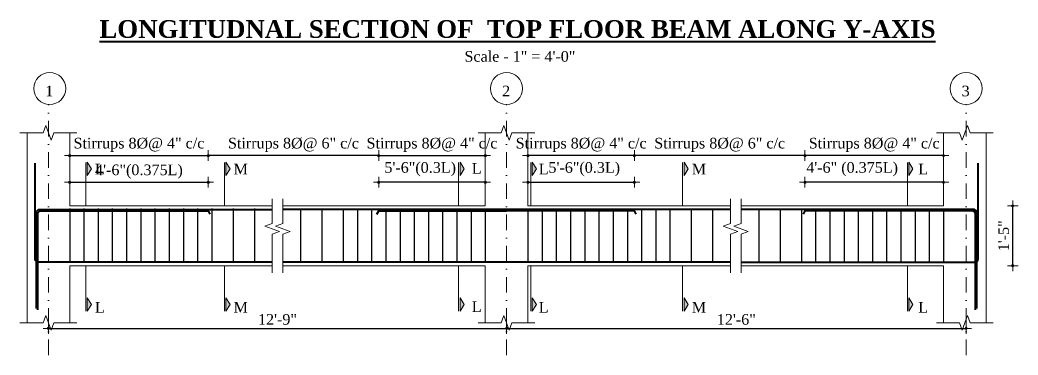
# Model space of a CAD drawing. Header units: inches. Extents: x 897 to 49934, y -34925 to -18564.
# Drawn here: x 25484 to 26046, y -24997 to -24808 of the extents above; entities that cross this region are included whole.
import ezdxf

# ---------------------------------------------------------------- set-up
doc = ezdxf.new("R2010")
doc.units = ezdxf.units.IN
doc.header["$LTSCALE"] = 35
doc.header["$MEASUREMENT"] = 0
doc.header["$PDMODE"] = 34
doc.linetypes.add('DASHDOTX2', pattern=[2, 1, -0.5, 0, -0.5])
for name, color, linetype, lineweight in [('SES-CENTRE', 8, 'DASHDOTX2', 13), ('SES-DIMENSION', 142, 'Continuous', 13), ('SES-HACTH', 8, 'Continuous', 13), ('SES-REBARS', 1, 'Continuous', 40), ('SES-SLAB OUTLINE', 4, 'Continuous', 18), ('SES-TEXT', 3, 'Continuous', 20), ('SES-TitleText', 7, 'Continuous', 40)]:
    doc.layers.add(name, color=color, linetype=linetype, lineweight=lineweight)
doc.layers.add('SES-STIRRUP', color=10, linetype='Continuous')
doc.styles.add('SES-ARAIL', font='times.ttf', dxfattribs={"height": 6})
doc.styles.add('SES-Title Text', font='times.ttf', dxfattribs={"height": 10})
doc.dimstyles.new('1.4', dxfattribs={"dimscale": 0, "dimtxt": 6, "dimasz": 0.5, "dimexe": 2, "dimexo": 9, "dimgap": 2, "dimtad": 1, "dimdec": 0, "dimlfac": 0.5, "dimzin": 3, "dimdsep": 46, "dimlunit": 4, "dimtxsty": 'SES-ARAIL', "dimblk": 'DIM', "dimcen": 3, "dimdle": 3, "dimse1": 1, "dimse2": 1, "dimclrd": 256, "dimclre": 256, "dimclrt": 7, "dimadec": 1, "dimazin": 2, "dimtfac": 1, "dimtdec": 0, "dimtix": 1, "dimtofl": 0, "dimtmove": 2, "dimatfit": 3, "dimldrblk": 'arrow', "dimfxl": 2, "dimfrac": 2, "dimtolj": 2, "dimtzin": 0, "dimarcsym": 0})

# ---------------------------------------------------------------- blocks, each defined once
blk = doc.blocks.new('DIM')
at = {"layer": 'SES-DIMENSION'}
h = blk.add_hatch(color=256, dxfattribs=at)
h.paths.add_polyline_path([(0, 1.3), (0, 0), (1.3, 0, 0.414214)])
h.paths.add_polyline_path([(1.3, 0), (0, 0), (0, -1.3, 0.414214)])
h.paths.add_polyline_path([(0, 0), (-1.3, 0, 0.414214), (0, -1.3)])
h.paths.add_polyline_path([(0, 1.3, 0.414214), (-1.3, 0), (0, 0)])
for p, q in [((-6, 0), (6, 0)), ((0, 6), (0, -6))]:
    blk.add_line(p, q, dxfattribs=at)
blk.add_circle((0, 0), 1.28, dxfattribs=at)
blk = doc.blocks.new('*D276')
at = {"layer": 'Defpoints', "color": 0, "ltscale": 10, "transparency": 16777216}
for p in [(25590, -24900), (25512, -24920.71), (25590, -24923.46)]:
    blk.add_point(p, dxfattribs=at)
at = {"layer": 'SES-DIMENSION', "lineweight": -2, "ltscale": 10, "transparency": 16777216}
blk.add_line((25512.5, -24900), (25589.5, -24900), dxfattribs=at)
at = {"layer": 'SES-DIMENSION', "lineweight": -2, "ltscale": 10, "transparency": 16777216, "xscale": 0.5, "yscale": 0.5, "zscale": 0.5, "rotation": 180}
blk.add_blockref('DIM', (25512, -24900), dxfattribs=at)
at = {"layer": 'SES-DIMENSION', "lineweight": -2, "ltscale": 10, "transparency": 16777216, "xscale": 0.5, "yscale": 0.5, "zscale": 0.5}
blk.add_blockref('DIM', (25590, -24900), dxfattribs=at)
at = {"layer": 'SES-DIMENSION', "color": 7, "ltscale": 10, "transparency": 16777216, "insert": (25551, -24893.97), "char_height": 6, "attachment_point": 5, "style": 'SES-ARAIL'}
blk.add_mtext('\\A2;4\'-6"(0.375L)', dxfattribs=at)
blk = doc.blocks.new('arrow')
at = {"layer": 'SES-DIMENSION'}
blk.add_lwpolyline([(1.2, 0, 0, 2.1, 0), (-2.3, 0, 0, 0, 0), (1.2, 0, 0, 0, 0)], format="xyseb", dxfattribs=at)
blk = doc.blocks.new('*D277')
at = {"layer": 'Defpoints', "color": 0, "ltscale": 10, "transparency": 16777216}
for p in [(25590, -24884.95), (25512, -24896.93), (25590, -24901.5)]:
    blk.add_point(p, dxfattribs=at)
at = {"layer": 'SES-DIMENSION', "lineweight": -2, "ltscale": 10, "transparency": 16777216}
blk.add_line((25512.5, -24884.95), (25589.5, -24884.95), dxfattribs=at)
at = {"layer": 'SES-DIMENSION', "lineweight": -2, "ltscale": 10, "transparency": 16777216, "xscale": 0.5, "yscale": 0.5, "zscale": 0.5, "rotation": 180}
blk.add_blockref('DIM', (25512, -24884.95), dxfattribs=at)
at = {"layer": 'SES-DIMENSION', "lineweight": -2, "ltscale": 10, "transparency": 16777216, "xscale": 0.5, "yscale": 0.5, "zscale": 0.5}
blk.add_blockref('DIM', (25590, -24884.95), dxfattribs=at)
at = {"layer": 'SES-DIMENSION', "color": 7, "ltscale": 10, "transparency": 16777216, "insert": (25551, -24878.92), "char_height": 6, "attachment_point": 5, "style": 'SES-ARAIL'}
blk.add_mtext('\\A2;Stirrups 8%%C@ 4" c/c', dxfattribs=at)
blk = doc.blocks.new('*D278')
at = {"layer": 'Defpoints', "color": 0, "ltscale": 10, "transparency": 16777216}
for p in [(25686, -24900), (25686, -24916.01), (25746, -24920.71)]:
    blk.add_point(p, dxfattribs=at)
at = {"layer": 'SES-DIMENSION', "lineweight": -2, "ltscale": 10, "transparency": 16777216}
blk.add_line((25745.5, -24900), (25686.5, -24900), dxfattribs=at)
at = {"layer": 'SES-DIMENSION', "lineweight": -2, "ltscale": 10, "transparency": 16777216, "xscale": 0.5, "yscale": 0.5, "zscale": 0.5, "rotation": 180}
blk.add_blockref('DIM', (25686, -24900), dxfattribs=at)
at = {"layer": 'SES-DIMENSION', "lineweight": -2, "ltscale": 10, "transparency": 16777216, "xscale": 0.5, "yscale": 0.5, "zscale": 0.5}
blk.add_blockref('DIM', (25746, -24900), dxfattribs=at)
at = {"layer": 'SES-DIMENSION', "color": 7, "ltscale": 10, "transparency": 16777216, "insert": (25709.37, -24892.63), "char_height": 6, "attachment_point": 5, "style": 'SES-ARAIL'}
blk.add_mtext('\\A2;5\'-6"(0.3L)', dxfattribs=at)
blk = doc.blocks.new('*D279')
at = {"layer": 'Defpoints', "color": 0, "ltscale": 10, "transparency": 16777216}
for p in [(25746, -24884.95), (25746, -24898.5), (25686, -24916.01)]:
    blk.add_point(p, dxfattribs=at)
at = {"layer": 'SES-DIMENSION', "lineweight": -2, "ltscale": 10, "transparency": 16777216}
blk.add_line((25686.5, -24884.95), (25745.5, -24884.95), dxfattribs=at)
at = {"layer": 'SES-DIMENSION', "lineweight": -2, "ltscale": 10, "transparency": 16777216, "xscale": 0.5, "yscale": 0.5, "zscale": 0.5, "rotation": 180}
blk.add_blockref('DIM', (25686, -24884.95), dxfattribs=at)
at = {"layer": 'SES-DIMENSION', "lineweight": -2, "ltscale": 10, "transparency": 16777216, "xscale": 0.5, "yscale": 0.5, "zscale": 0.5}
blk.add_blockref('DIM', (25746, -24884.95), dxfattribs=at)
at = {"layer": 'SES-DIMENSION', "color": 7, "ltscale": 10, "transparency": 16777216, "insert": (25716, -24878.92), "char_height": 6, "attachment_point": 5, "style": 'SES-ARAIL'}
blk.add_mtext('\\A2;Stirrups 8%%C@ 4" c/c', dxfattribs=at)
blk = doc.blocks.new('*D280')
at = {"layer": 'Defpoints', "color": 0, "ltscale": 10, "transparency": 16777216}
for p in [(25926, -24900), (25926, -24923.46), (26004, -24920.71)]:
    blk.add_point(p, dxfattribs=at)
at = {"layer": 'SES-DIMENSION', "lineweight": -2, "ltscale": 10, "transparency": 16777216}
blk.add_line((26003.5, -24900), (25926.5, -24900), dxfattribs=at)
at = {"layer": 'SES-DIMENSION', "lineweight": -2, "ltscale": 10, "transparency": 16777216, "xscale": 0.5, "yscale": 0.5, "zscale": 0.5, "rotation": 180}
blk.add_blockref('DIM', (25926, -24900), dxfattribs=at)
at = {"layer": 'SES-DIMENSION', "lineweight": -2, "ltscale": 10, "transparency": 16777216, "xscale": 0.5, "yscale": 0.5, "zscale": 0.5}
blk.add_blockref('DIM', (26004, -24900), dxfattribs=at)
at = {"layer": 'SES-DIMENSION', "color": 7, "ltscale": 10, "transparency": 16777216, "insert": (25952.57, -24892.63), "char_height": 6, "attachment_point": 5, "style": 'SES-ARAIL'}
blk.add_mtext('\\A2;4\'-6" (0.375L)', dxfattribs=at)
blk = doc.blocks.new('*D281')
at = {"layer": 'Defpoints', "color": 0, "ltscale": 10, "transparency": 16777216}
for p in [(25926, -24884.95), (26004, -24896.93), (25926, -24901.5)]:
    blk.add_point(p, dxfattribs=at)
at = {"layer": 'SES-DIMENSION', "lineweight": -2, "ltscale": 10, "transparency": 16777216}
blk.add_line((26003.5, -24884.95), (25926.5, -24884.95), dxfattribs=at)
at = {"layer": 'SES-DIMENSION', "lineweight": -2, "ltscale": 10, "transparency": 16777216, "xscale": 0.5, "yscale": 0.5, "zscale": 0.5, "rotation": 180}
blk.add_blockref('DIM', (25926, -24884.95), dxfattribs=at)
at = {"layer": 'SES-DIMENSION', "lineweight": -2, "ltscale": 10, "transparency": 16777216, "xscale": 0.5, "yscale": 0.5, "zscale": 0.5}
blk.add_blockref('DIM', (26004, -24884.95), dxfattribs=at)
at = {"layer": 'SES-DIMENSION', "color": 7, "ltscale": 10, "transparency": 16777216, "insert": (25965, -24878.92), "char_height": 6, "attachment_point": 5, "style": 'SES-ARAIL'}
blk.add_mtext('\\A2;Stirrups 8%%C@ 4" c/c', dxfattribs=at)
blk = doc.blocks.new('*D282')
at = {"layer": 'Defpoints', "color": 0, "ltscale": 10, "transparency": 16777216}
for p in [(25830, -24900), (25830, -24916.01), (25770, -24920.71)]:
    blk.add_point(p, dxfattribs=at)
at = {"layer": 'SES-DIMENSION', "lineweight": -2, "ltscale": 10, "transparency": 16777216}
blk.add_line((25770.5, -24900), (25829.5, -24900), dxfattribs=at)
at = {"layer": 'SES-DIMENSION', "lineweight": -2, "ltscale": 10, "transparency": 16777216, "xscale": 0.5, "yscale": 0.5, "zscale": 0.5, "rotation": 180}
blk.add_blockref('DIM', (25770, -24900), dxfattribs=at)
at = {"layer": 'SES-DIMENSION', "lineweight": -2, "ltscale": 10, "transparency": 16777216, "xscale": 0.5, "yscale": 0.5, "zscale": 0.5}
blk.add_blockref('DIM', (25830, -24900), dxfattribs=at)
at = {"layer": 'SES-DIMENSION', "color": 7, "ltscale": 10, "transparency": 16777216, "insert": (25801.75, -24892.63), "char_height": 6, "attachment_point": 5, "style": 'SES-ARAIL'}
blk.add_mtext('\\A2;5\'-6"(0.3L)', dxfattribs=at)
blk = doc.blocks.new('*D283')
at = {"layer": 'Defpoints', "color": 0, "ltscale": 10, "transparency": 16777216}
for p in [(25830, -24884.95), (25926, -24901.5), (25830, -24916.01)]:
    blk.add_point(p, dxfattribs=at)
at = {"layer": 'SES-DIMENSION', "lineweight": -2, "ltscale": 10, "transparency": 16777216}
blk.add_line((25925.5, -24884.95), (25830.5, -24884.95), dxfattribs=at)
at = {"layer": 'SES-DIMENSION', "lineweight": -2, "ltscale": 10, "transparency": 16777216, "xscale": 0.5, "yscale": 0.5, "zscale": 0.5, "rotation": 180}
blk.add_blockref('DIM', (25830, -24884.95), dxfattribs=at)
at = {"layer": 'SES-DIMENSION', "lineweight": -2, "ltscale": 10, "transparency": 16777216, "xscale": 0.5, "yscale": 0.5, "zscale": 0.5}
blk.add_blockref('DIM', (25926, -24884.95), dxfattribs=at)
at = {"layer": 'SES-DIMENSION', "color": 7, "ltscale": 10, "transparency": 16777216, "insert": (25878, -24878.92), "char_height": 6, "attachment_point": 5, "style": 'SES-ARAIL'}
blk.add_mtext('\\A2;Stirrups 8%%C@ 6" c/c', dxfattribs=at)
blk = doc.blocks.new('*D284')
at = {"layer": 'Defpoints', "color": 0, "ltscale": 10, "transparency": 16777216}
for p in [(25770, -24884.95), (25770, -24898.5), (25830, -24916.01)]:
    blk.add_point(p, dxfattribs=at)
at = {"layer": 'SES-DIMENSION', "lineweight": -2, "ltscale": 10, "transparency": 16777216}
blk.add_line((25829.5, -24884.95), (25770.5, -24884.95), dxfattribs=at)
at = {"layer": 'SES-DIMENSION', "lineweight": -2, "ltscale": 10, "transparency": 16777216, "xscale": 0.5, "yscale": 0.5, "zscale": 0.5, "rotation": 180}
blk.add_blockref('DIM', (25770, -24884.95), dxfattribs=at)
at = {"layer": 'SES-DIMENSION', "lineweight": -2, "ltscale": 10, "transparency": 16777216, "xscale": 0.5, "yscale": 0.5, "zscale": 0.5}
blk.add_blockref('DIM', (25830, -24884.95), dxfattribs=at)
at = {"layer": 'SES-DIMENSION', "color": 7, "ltscale": 10, "transparency": 16777216, "insert": (25800, -24878.92), "char_height": 6, "attachment_point": 5, "style": 'SES-ARAIL'}
blk.add_mtext('\\A2;Stirrups 8%%C@ 4" c/c', dxfattribs=at)
blk = doc.blocks.new('*D285')
at = {"layer": 'Defpoints', "color": 0, "ltscale": 10, "transparency": 16777216}
for p in [(26038.75, -24913.26), (26042.98, -24913.26), (26038.75, -24947.06)]:
    blk.add_point(p, dxfattribs=at)
at = {"layer": 'SES-DIMENSION', "lineweight": -2, "ltscale": 10, "transparency": 16777216}
blk.add_line((26042.98, -24946.56), (26042.98, -24913.76), dxfattribs=at)
at = {"layer": 'SES-DIMENSION', "lineweight": -2, "ltscale": 10, "transparency": 16777216, "xscale": 0.5, "yscale": 0.5, "zscale": 0.5}
for p, rotation in [((26042.98, -24913.26), 90), ((26042.98, -24947.06), 270)]:
    blk.add_blockref('DIM', p, dxfattribs=dict(at, rotation=rotation))
at = {"layer": 'SES-DIMENSION', "color": 7, "ltscale": 10, "transparency": 16777216, "insert": (26037.93, -24930.16), "char_height": 6, "attachment_point": 5, "rotation": 90, "style": 'SES-ARAIL'}
blk.add_mtext('\\A2;1\'-5"', dxfattribs=at)
blk = doc.blocks.new('*D286')
at = {"layer": 'Defpoints', "color": 0, "ltscale": 10, "transparency": 16777216}
for p in [(25758, -24982.39), (26016.77, -24982.39), (26016.77, -24982.39)]:
    blk.add_point(p, dxfattribs=at)
at = {"layer": 'SES-DIMENSION', "lineweight": -2, "ltscale": 10, "transparency": 16777216}
blk.add_line((25758.5, -24982.39), (26016.27, -24982.39), dxfattribs=at)
at = {"layer": 'SES-DIMENSION', "lineweight": -2, "ltscale": 10, "transparency": 16777216, "xscale": 0.5, "yscale": 0.5, "zscale": 0.5, "rotation": 180}
blk.add_blockref('DIM', (25758, -24982.39), dxfattribs=at)
at = {"layer": 'SES-DIMENSION', "lineweight": -2, "ltscale": 10, "transparency": 16777216, "xscale": 0.5, "yscale": 0.5, "zscale": 0.5}
blk.add_blockref('DIM', (26016.77, -24982.39), dxfattribs=at)
at = {"layer": 'SES-DIMENSION', "color": 7, "ltscale": 10, "transparency": 16777216, "insert": (25887.38, -24977.34), "char_height": 6, "attachment_point": 5, "style": 'SES-ARAIL'}
blk.add_mtext('\\A2;12\'-6"', dxfattribs=at)
blk = doc.blocks.new('*D287')
at = {"layer": 'Defpoints', "color": 0, "ltscale": 10, "transparency": 16777216}
for p in [(25590, -24884.95), (25686, -24903), (25590, -24923.46)]:
    blk.add_point(p, dxfattribs=at)
at = {"layer": 'SES-DIMENSION', "lineweight": -2, "ltscale": 10, "transparency": 16777216}
blk.add_line((25685.5, -24884.95), (25590.5, -24884.95), dxfattribs=at)
at = {"layer": 'SES-DIMENSION', "lineweight": -2, "ltscale": 10, "transparency": 16777216, "xscale": 0.5, "yscale": 0.5, "zscale": 0.5, "rotation": 180}
blk.add_blockref('DIM', (25590, -24884.95), dxfattribs=at)
at = {"layer": 'SES-DIMENSION', "lineweight": -2, "ltscale": 10, "transparency": 16777216, "xscale": 0.5, "yscale": 0.5, "zscale": 0.5}
blk.add_blockref('DIM', (25686, -24884.95), dxfattribs=at)
at = {"layer": 'SES-DIMENSION', "color": 7, "ltscale": 10, "transparency": 16777216, "insert": (25638, -24878.92), "char_height": 6, "attachment_point": 5, "style": 'SES-ARAIL'}
blk.add_mtext('\\A2;Stirrups 8%%C@ 6" c/c', dxfattribs=at)
blk = doc.blocks.new('*D288')
at = {"layer": 'Defpoints', "color": 0, "ltscale": 10, "transparency": 16777216}
for p in [(25500, -24982.39), (25758, -24981.29), (25758, -24982.39)]:
    blk.add_point(p, dxfattribs=at)
at = {"layer": 'SES-DIMENSION', "lineweight": -2, "ltscale": 10, "transparency": 16777216}
blk.add_line((25500.5, -24982.39), (25757.5, -24982.39), dxfattribs=at)
at = {"layer": 'SES-DIMENSION', "lineweight": -2, "ltscale": 10, "transparency": 16777216, "xscale": 0.5, "yscale": 0.5, "zscale": 0.5, "rotation": 180}
blk.add_blockref('DIM', (25500, -24982.39), dxfattribs=at)
at = {"layer": 'SES-DIMENSION', "lineweight": -2, "ltscale": 10, "transparency": 16777216, "xscale": 0.5, "yscale": 0.5, "zscale": 0.5}
blk.add_blockref('DIM', (25758, -24982.39), dxfattribs=at)
at = {"layer": 'SES-DIMENSION', "color": 7, "ltscale": 10, "transparency": 16777216, "insert": (25629, -24977.33), "char_height": 6, "attachment_point": 5, "style": 'SES-ARAIL'}
blk.add_mtext('\\A2;12\'-9"', dxfattribs=at)

msp = doc.modelspace()

# ---------------------------------------------------------------- hatches: boundary and pattern name
at = {"layer": 'SES-HACTH', "ltscale": 10}
for points in [[(25521.91, -24888.71), (25521.91, -24896.21), (25524.22, -24892.46)], [(25599.99, -24888.71), (25599.99, -24896.21), (25602.3, -24892.46)], [(25731.8, -24888.71), (25731.8, -24896.21), (25734.11, -24892.46)], [(25772.46, -24888.71), (25772.46, -24896.21), (25774.77, -24892.46)], [(25857.99, -24888.71), (25857.99, -24896.21), (25860.3, -24892.46)], [(25984.5, -24888.71), (25984.5, -24896.21), (25986.81, -24892.46)], [(25521.91, -24972.66), (25521.91, -24965.15), (25524.22, -24968.91)], [(25599.99, -24972.66), (25599.99, -24965.15), (25602.3, -24968.91)], [(25731.8, -24972.66), (25731.8, -24965.15), (25734.11, -24968.91)], [(25772.46, -24972.66), (25772.46, -24965.15), (25774.77, -24968.91)], [(25857.99, -24972.66), (25857.99, -24965.15), (25860.3, -24968.91)], [(25984.5, -24972.66), (25984.5, -24965.15), (25986.81, -24968.91)]]:
    msp.add_hatch(color=256, dxfattribs=at).paths.add_polyline_path(points)

# ---------------------------------------------------------------- linework, layer by layer
at = {"layer": 'SES-CENTRE', "ltscale": 0.25}
for p, q in [((25500, -24997.39), (25500, -24856.15)), ((25758, -24997.39), (25758, -24856.15)), ((26016.77, -24997.39), (26016.77, -24856.15))]:
    msp.add_line(p, q, dxfattribs=at)
at = {"layer": 'SES-DIMENSION', "ltscale": 10}
for p, q in [((25521.05, -24913.26), (25521.05, -24888.76)), ((25599.13, -24913.26), (25599.13, -24888.76)), ((25730.94, -24913.26), (25730.94, -24888.76)), ((25771.61, -24913.26), (25771.61, -24888.76)), ((25857.13, -24913.26), (25857.13, -24888.76)), ((25983.65, -24913.26), (25983.65, -24888.76)), ((25521.05, -24972.61), (25521.05, -24947.06)), ((25599.13, -24972.61), (25599.13, -24947.06)), ((25730.94, -24972.61), (25730.94, -24947.06)), ((25771.61, -24972.61), (25771.61, -24947.06)), ((25857.13, -24972.61), (25857.13, -24947.06)), ((25983.65, -24972.61), (25983.65, -24947.06))]:
    msp.add_line(p, q, dxfattribs=at)
for points in [[(25521.91, -24896.21), (25521.91, -24888.71), (25524.22, -24892.46), (25521.91, -24896.21)], [(25599.99, -24896.21), (25599.99, -24888.71), (25602.3, -24892.46), (25599.99, -24896.21)], [(25731.8, -24896.21), (25731.8, -24888.71), (25734.11, -24892.46), (25731.8, -24896.21)], [(25772.46, -24896.21), (25772.46, -24888.71), (25774.77, -24892.46), (25772.46, -24896.21)], [(25857.99, -24896.21), (25857.99, -24888.71), (25860.3, -24892.46), (25857.99, -24896.21)], [(25984.5, -24896.21), (25984.5, -24888.71), (25986.81, -24892.46), (25984.5, -24896.21)]]:
    msp.add_lwpolyline(points, dxfattribs=at)
at = {"layer": 'SES-DIMENSION', "linetype": 'Continuous', "ltscale": 10}
for centre in [(25500.77, -24847.15), (25758, -24847.15), (26016.77, -24847.15)]:
    msp.add_circle(centre, 9, dxfattribs=at)
at = {"layer": 'SES-REBARS', "ltscale": 10}
for p, q in [((25884, -24915.26), (25632, -24915.26)), ((25884, -24945.06), (25632, -24945.06))]:
    msp.add_line(p, q, dxfattribs=at)
for points in [[(25512, -24945.06), (25494.52, -24945.06, -0.414214), (25492.5, -24943.05), (25492.5, -24889.26)], [(26004, -24945.06), (26021.49, -24945.06, 0.414214), (26023.5, -24943.05), (26023.5, -24889.26)], [(25493.25, -24971.06), (25493.25, -24917.28, -0.414214), (25495.27, -24915.26), (25512, -24915.26)], [(25494, -24971.81), (25494, -24918.03, -0.414214), (25496.02, -24916.01), (25512, -24916.01)], [(26022.75, -24971.06), (26022.75, -24917.28, 0.414214), (26020.74, -24915.26), (26004, -24915.26)], [(26022, -24971.81), (26022, -24918.03, 0.414214), (26019.99, -24916.01), (26004, -24916.01)]]:
    msp.add_lwpolyline(points, format="xyb", dxfattribs=at)
for points in [[(25512, -24915.26), (25626, -24915.26)], [(25512, -24916.01), (25590, -24916.01), (25590.96, -24918.01)], [(25684.96, -24918.01), (25686, -24916.01), (25758, -24916.01)], [(25831.04, -24918.01), (25830, -24916.01), (25758, -24916.01)], [(26020.74, -24915.26), (25890, -24915.26)], [(26019.99, -24916.01), (25926, -24916.01), (25925.05, -24918.01)], [(25626, -24945.06), (25512, -24945.06)], [(25890, -24945.06), (26022, -24945.06)]]:
    msp.add_lwpolyline(points, dxfattribs=at)
at = {"layer": 'SES-SLAB OUTLINE', "ltscale": 10}
for p, q in [((25488, -24979.26), (25488, -24872.09)), ((25512, -24913.26), (25512, -24872.09)), ((25746, -24913.26), (25746, -24872.09)), ((25770, -24913.26), (25770, -24872.09)), ((26004, -24913.26), (26004, -24872.09)), ((26028, -24979.26), (26028, -24872.09)), ((25512, -24913.26), (25626, -24913.26)), ((25632, -24913.26), (25746, -24913.26)), ((25884, -24913.26), (25770, -24913.26)), ((26004, -24913.26), (25890, -24913.26)), ((25512, -24979.26), (25512, -24947.06)), ((25512, -24947.06), (25626, -24947.06)), ((25632, -24947.06), (25746, -24947.06)), ((25746, -24979.26), (25746, -24947.06)), ((25884, -24947.06), (25770, -24947.06)), ((25770, -24979.26), (25770, -24947.06)), ((26004, -24947.06), (25890, -24947.06)), ((26004, -24979.26), (26004, -24947.06))]:
    msp.add_line(p, q, dxfattribs=at)
at = {"layer": 'SES-SLAB OUTLINE', "linetype": 'Continuous', "ltscale": 10}
for points in [[(25516, -24872.09), (25503, -24872.09), (25501.5, -24876.22), (25498.5, -24867.97), (25497, -24872.09), (25484, -24872.09)], [(25774, -24872.09), (25761, -24872.09), (25759.5, -24876.22), (25756.5, -24867.97), (25755, -24872.09), (25742, -24872.09)], [(26000, -24872.09), (26013, -24872.09), (26014.5, -24876.22), (26017.5, -24867.97), (26019, -24872.09), (26032, -24872.09)], [(25626, -24909.26), (25626, -24923.26), (25621.88, -24924.76), (25630.12, -24927.76), (25626, -24929.26), (25626, -24951.06)], [(25632, -24909.26), (25632, -24923.26), (25627.88, -24924.76), (25636.12, -24927.76), (25632, -24929.26), (25632, -24951.06)], [(25884, -24909.26), (25884, -24923.26), (25879.88, -24924.76), (25888.12, -24927.76), (25884, -24929.26), (25884, -24951.06)], [(25890, -24909.26), (25890, -24923.26), (25885.88, -24924.76), (25894.12, -24927.76), (25890, -24929.26), (25890, -24951.06)], [(25516, -24979.26), (25503, -24979.26), (25501.5, -24983.38), (25498.5, -24975.13), (25497, -24979.26), (25484, -24979.26)], [(25774, -24979.26), (25761, -24979.26), (25759.5, -24983.38), (25756.5, -24975.13), (25755, -24979.26), (25742, -24979.26)], [(26000, -24979.26), (26013, -24979.26), (26014.5, -24983.38), (26017.5, -24975.13), (26019, -24979.26), (26032, -24979.26)]]:
    msp.add_lwpolyline(points, dxfattribs=at)
at = {"layer": 'SES-STIRRUP'}
for p, q in [((25512, -24914.86), (25512, -24945.46)), ((25520, -24914.86), (25520, -24945.46)), ((25528, -24914.86), (25528, -24945.46)), ((25536, -24914.86), (25536, -24945.46)), ((25544, -24914.86), (25544, -24945.46)), ((25552, -24914.86), (25552, -24945.46)), ((25560, -24914.86), (25560, -24945.46)), ((25568, -24914.86), (25568, -24945.46)), ((25576, -24914.86), (25576, -24945.46)), ((25584, -24914.86), (25584, -24945.46)), ((25592, -24914.86), (25592, -24945.46)), ((25604, -24914.86), (25604, -24945.46)), ((25616, -24914.86), (25616, -24945.46)), ((25642, -24914.86), (25642, -24945.46)), ((25654, -24914.86), (25654, -24945.46)), ((25666, -24914.86), (25666, -24945.46)), ((25674, -24914.86), (25674, -24945.46)), ((25682, -24914.86), (25682, -24945.46)), ((25690, -24914.86), (25690, -24945.46)), ((25698, -24914.86), (25698, -24945.46)), ((25706, -24914.86), (25706, -24945.46)), ((25714, -24914.86), (25714, -24945.46)), ((25722, -24914.86), (25722, -24945.46)), ((25730, -24914.86), (25730, -24945.46)), ((25738, -24914.86), (25738, -24945.46)), ((25746, -24914.86), (25746, -24945.46)), ((25770, -24914.86), (25770, -24945.46)), ((25778, -24914.86), (25778, -24945.46)), ((25786, -24914.86), (25786, -24945.46)), ((25794, -24914.86), (25794, -24945.46)), ((25802, -24914.86), (25802, -24945.46)), ((25810, -24914.86), (25810, -24945.46)), ((25818, -24914.86), (25818, -24945.46)), ((25826, -24914.86), (25826, -24945.46)), ((25834, -24914.86), (25834, -24945.46)), ((25842, -24914.86), (25842, -24945.46)), ((25850, -24914.86), (25850, -24945.46)), ((25862, -24914.86), (25862, -24945.46)), ((25874, -24914.86), (25874, -24945.46)), ((25900, -24914.86), (25900, -24945.46)), ((25912, -24914.86), (25912, -24945.46)), ((25924, -24914.86), (25924, -24945.46)), ((25932, -24914.86), (25932, -24945.46)), ((25940, -24914.86), (25940, -24945.46)), ((25948, -24914.86), (25948, -24945.46)), ((25956, -24914.86), (25956, -24945.46)), ((25964, -24914.86), (25964, -24945.46)), ((25972, -24914.86), (25972, -24945.46)), ((25980, -24914.86), (25980, -24945.46)), ((25988, -24914.86), (25988, -24945.46)), ((25996, -24914.86), (25996, -24945.46)), ((26004, -24914.86), (26004, -24945.46))]:
    msp.add_line(p, q, dxfattribs=at)
at = {"layer": 'SES-TEXT', "ltscale": 10}
for points in [[(25521.91, -24965.15), (25521.91, -24972.66), (25524.22, -24968.91), (25521.91, -24965.15)], [(25599.99, -24965.15), (25599.99, -24972.66), (25602.3, -24968.91), (25599.99, -24965.15)], [(25731.8, -24965.15), (25731.8, -24972.66), (25734.11, -24968.91), (25731.8, -24965.15)], [(25772.46, -24965.15), (25772.46, -24972.66), (25774.77, -24968.91), (25772.46, -24965.15)], [(25857.99, -24965.15), (25857.99, -24972.66), (25860.3, -24968.91), (25857.99, -24965.15)], [(25984.5, -24965.15), (25984.5, -24972.66), (25986.81, -24968.91), (25984.5, -24965.15)]]:
    msp.add_lwpolyline(points, dxfattribs=at)

# ---------------------------------------------------------------- texts
at = {"layer": 'SES-TEXT', "style": 'SES-ARAIL'}
for s, p in [('1', (25498.24, -24851.55)), ('2', (25755.48, -24851.55)), ('3', (26014.24, -24851.55))]:
    msp.add_text(s, height=6, dxfattribs=at).set_placement(p)
at = {"layer": 'SES-TEXT', "ltscale": 10, "style": 'SES-ARAIL'}
for s, p in [('L', (25526.21, -24895.55)), ('M', (25604.29, -24895.55)), ('L', (25738.4, -24895.19)), ('L', (25776.11, -24895.55)), ('M', (25862.29, -24895.55)), ('L', (25989.83, -24895.55)), ('L', (25526.21, -24973.48)), ('M', (25604.29, -24973.48)), ('L', (25738.4, -24973.12)), ('L', (25776.11, -24973.48)), ('M', (25862.29, -24973.48)), ('L', (25989.83, -24973.48))]:
    msp.add_text(s, height=6, dxfattribs=at).set_placement(p)
at = {"layer": 'SES-TitleText', "ltscale": 10, "style": 'SES-ARAIL'}
msp.add_text('Scale - 1" = 4\'-0"', height=6, dxfattribs=at).set_placement((25734.28, -24832.04))
at = {"layer": 'SES-TitleText', "insert": (25528.73, -24808.61), "char_height": 10, "width": 521.0009, "attachment_point": 1, "style": 'SES-Title Text'}
msp.add_mtext('{\\fTimes New Roman|b1|i0|c0|p18;\\LLONGITUDNAL SECTION OF  TOP FLOOR BEAM ALONG Y-AXIS}', dxfattribs=at)

# ---------------------------------------------------------------- dimensions: what is measured, and where the dimension line sits
at = {"layer": 'SES-DIMENSION', "ltscale": 10}
for base, p1, p2, text, picture, middle in [((25590, -24884.95), (25512, -24896.93), (25590, -24901.5), 'Stirrups 8%%C@ 4" c/c', '*D277', (25551, -24878.92)), ((25590, -24900), (25512, -24920.71), (25590, -24923.46), '4\'-6"(0.375L)', '*D276', (25551, -24893.97)), ((25758, -24982.39), (25500, -24982.39), (25758, -24981.29), '12\'-9"', '*D288', (25629, -24977.33)), ((26016.77, -24982.39), (25758, -24982.39), (26016.77, -24982.39), '12\'-6"', '*D286', (25887.38, -24977.34))]:
    dim = msp.add_linear_dim(base=base, p1=p1, p2=p2, text=text, dimstyle='1.4', override={"dimscale": 1}, dxfattribs=at)
    dim.commit()
    dim.dimension.update_dxf_attribs({"geometry": picture, "text_midpoint": middle})
for base, p1, p2, text, picture, middle in [((25590, -24884.95), (25686, -24903), (25590, -24923.46), 'Stirrups 8%%C@ 6" c/c', '*D287', (25638, -24878.92)), ((25830, -24884.95), (25926, -24901.5), (25830, -24916.01), 'Stirrups 8%%C@ 6" c/c', '*D283', (25878, -24878.92)), ((25926, -24884.95), (26004, -24896.93), (25926, -24901.5), 'Stirrups 8%%C@ 4" c/c', '*D281', (25965, -24878.92))]:
    dim = msp.add_linear_dim(base=base, p1=p1, p2=p2, angle=180, text=text, dimstyle='1.4', override={"dimscale": 1}, dxfattribs=at)
    dim.commit()
    dim.dimension.update_dxf_attribs({"geometry": picture, "text_midpoint": middle})
for base, p1, p2, text, picture, middle in [((25746, -24884.95), (25686, -24916.01), (25746, -24898.5), 'Stirrups 8%%C@ 4" c/c', '*D279', (25716, -24878.92)), ((25830, -24900), (25770, -24920.71), (25830, -24916.01), '5\'-6"(0.3L)', '*D282', (25801.75, -24892.63))]:
    dim = msp.add_linear_dim(base=base, p1=p1, p2=p2, text=text, dimstyle='1.4', override={"dimscale": 1}, dxfattribs=at)
    dim.commit()
    dim.dimension.update_dxf_attribs({"geometry": picture, "text_midpoint": middle, "dimtype": 160})
for base, p1, p2, text, picture, middle in [((25770, -24884.95), (25830, -24916.01), (25770, -24898.5), 'Stirrups 8%%C@ 4" c/c', '*D284', (25800, -24878.92)), ((25926, -24900), (26004, -24920.71), (25926, -24923.46), '4\'-6" (0.375L)', '*D280', (25952.57, -24892.63)), ((25686, -24900), (25746, -24920.71), (25686, -24916.01), '5\'-6"(0.3L)', '*D278', (25709.37, -24892.63))]:
    dim = msp.add_linear_dim(base=base, p1=p1, p2=p2, angle=180, text=text, dimstyle='1.4', override={"dimscale": 1}, dxfattribs=at)
    dim.commit()
    dim.dimension.update_dxf_attribs({"geometry": picture, "text_midpoint": middle, "dimtype": 160})
dim = msp.add_linear_dim(base=(26042.98, -24913.26), p1=(26038.75, -24947.06), p2=(26038.75, -24913.26), angle=90, dimstyle='1.4', override={"dimscale": 1}, dxfattribs=at)
dim.commit()
dim.dimension.update_dxf_attribs({"geometry": '*D285', "text_midpoint": (26037.93, -24930.16)})

doc.saveas('drawing.dxf')
